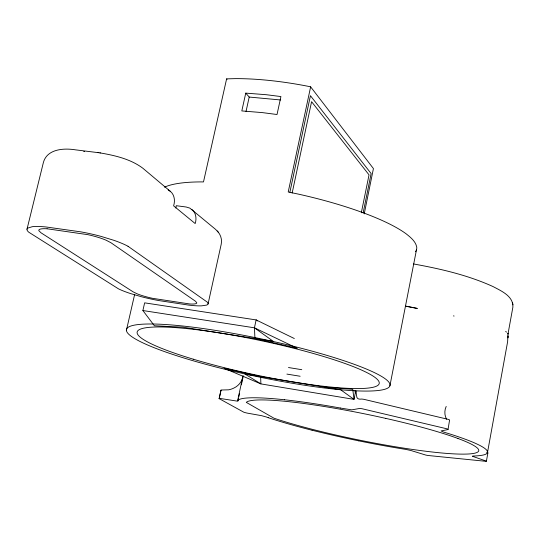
<?xml version="1.0" encoding="UTF-8"?>
<svg xmlns="http://www.w3.org/2000/svg" width="540" height="540" viewBox="0 0 540 540"><rect width="100%" height="100%" fill="white"/><g stroke="black" fill="none" stroke-linecap="round" stroke-linejoin="round"><path stroke-width="0.81" d="M507.944 336.406L507.87 337.912L508.093 333.187L507.978 334.098L512.892 307.105C513.479 296.129 501.188 290.912 493.101 286.598C467.883 275.123 440.64 268.859 413.492 263.945M487.546 452.27L507.627 341.678L507.931 335.799M486.392 461.221L487.897 452.905M358.56 440.809A127.805 14.384 11.5 0 0 405.729 449.388L411.014 450.529L425.588 455.011A5.508 0.574 11.3 0 0 427.862 455.47L486.135 461.342A5.704 0.608 11.1 0 0 486.344 461.126L472.372 456.253L472.986 456.003A127.683 14.371 11.5 0 0 480.742 455.47A127.838 14.391 11.5 0 0 479.264 445.142L476.618 443.867A127.805 14.384 11.5 0 0 453.506 435.152A127.582 14.364 11.5 0 0 443.259 431.966L441.106 430.947L448.031 429.536L449.597 419.958A6.392 0.81 11.1 0 0 448.423 419.418L363.926 399.337A6.426 0.824 11.5 0 0 361.591 399.046C359.269 399.404 356.677 399.094 356.616 395.995A22.964 5.623 -76.7 0 1 356.184 391.621L356.184 391.426M389.914 385.789A134.71 18.873 12 0 0 198.011 327.841A134.71 18.873 12 0 0 186.773 358.87A134.71 18.873 12 0 0 389.914 385.789L416.488 249.737M355.813 390.461L354.031 399.377L260.874 383.9L224.066 368.213L260.651 376.589L260.874 383.9L244.958 374.004L340.646 389.759L354.031 399.377L352.755 389.333L324.439 387.092M361.314 212.794L369.029 174.866L311.58 101.702L292.154 193.05M363.143 212.942L371.135 173.576L310.433 95.702L289.892 192.152M364.23 213.887L373.424 168.575L310.635 86.839L307.402 86.157A130.761 36.632 12 0 0 235.298 78.631L226.611 78.874L203.492 181.946L201.589 181.906A132.415 29.322 12 0 0 164.518 187.178M237.674 400.511L242.953 375.86M268.272 417.69A11.198 1.208 11.8 0 1 266.605 417.062L261.576 415.672L247.172 413.1A5.582 0.601 11.9 0 1 243.769 412.195L219.166 398.642A5.819 0.655 12 0 1 220.914 398.588L237.134 401.112L237.904 401.004L238.457 398.5M238.802 396.887L239.49 393.667M241.387 384.804L243.284 375.948M254.435 327.814L297.25 348.3L254.941 338.486L254.435 327.814L256.122 319.923L144.639 302.846L142.884 310.534L154.406 325.775L182.851 327.166L273.301 341.368L254.435 327.814L142.884 310.534M310.635 86.839L288.218 191.984L298.688 194.184A132.415 29.322 12 0 1 406.262 233.915C410.582 237.371 415.469 241.191 416.705 246.901A132.415 29.322 12 0 1 415.517 251.728M219.166 398.642L220.982 390.204L219.146 398.729M245.754 93.123L241.812 110.923L262.481 112.624L277.027 114.514L280.915 96.566L266.396 94.723L245.754 93.123L249.21 97.052L280.685 99.974M246.011 111.53L249.21 97.052M208.062 303.932L221.184 244.364C222.197 240.017 220.934 235.278 218.052 231.896M175.784 208.028L176.31 205.706L186.212 207.016L189.871 208.136L215.609 229.399L218.612 232.571M126.401 330.332L134.676 294.314M27 229.25L43.308 162.817C46.784 148.885 63.916 147.947 75.546 149.85L98.138 152.638M242.676 378.007C241.292 382.381 238.1 386.113 233.908 388.037A20.54 19.035 -58.7 0 1 228.569 389.826L221.866 389.995A5.812 0.682 12.1 0 0 221.069 390.326M446.195 406.445C444.292 410.434 444.393 415.422 446.587 419.263M487.35 453.067L487.647 453.04A5.704 0.634 11 0 0 487.856 452.81L486.601 452.23M99.907 152.874C114.831 155.432 130.444 158.963 142.796 168.19L170.357 191.363C174.596 194.825 175.237 200.9 173.61 205.835L195.183 223.56C196.763 218.774 196.074 212.888 191.977 209.534M97.47 152.55L100.46 152.948M288.482 367.538L301.779 369.691M286.902 374.092L300.146 376.252M405.547 306.187L417.339 308.435L406.215 306.18M340.362 408.044L351.769 409.86L359.728 408.443A6.433 0.79 11.5 0 1 362.063 408.74L446.675 428.753A6.399 0.769 11.2 0 1 447.856 429.28L448.031 429.536M453.438 315.893L454.1 316.035M385.789 418.399L379.019 416.894A118.888 13.379 11.5 0 0 351.608 411.298L344.763 410.022A118.888 13.379 11.5 0 0 318.418 405.581L312.154 404.642A119.097 13.399 11.5 0 0 294.604 402.32L289.211 401.72A118.888 13.379 11.5 0 0 270.392 400.174L266.429 400.005A118.888 13.379 11.5 0 0 253.969 400.228L251.708 400.491A118.618 13.345 11.5 0 0 247.097 401.78L246.274 402.368L274.03 418.23L278.154 419.587A118.597 13.345 11.5 0 0 291.735 423.731L296.649 425.135A118.888 13.379 11.5 0 0 317.817 430.718L323.426 432.101A118.888 13.379 11.5 0 0 346.673 437.427L352.627 438.703A119.117 13.405 11.5 0 0 370.568 442.321L376.529 443.448A118.888 13.379 11.5 0 0 399.924 447.518L405.554 448.402A118.888 13.379 11.5 0 0 426.964 451.386L431.919 451.973A118.888 13.379 11.5 0 0 464.144 454.127L467.033 454.059A118.888 13.379 11.5 0 0 475.538 452.986L476.861 452.52A118.888 13.379 11.5 0 0 478.67 449.881L478.231 449.03A119.104 13.399 11.5 0 0 474.714 446.067L472.811 444.94A118.888 13.379 11.5 0 0 461.612 439.87L457.954 438.48M294.327 338.533L256.122 319.923L257.465 320.915M128.027 246.287L207.495 302.272A38.799 6.392 12.5 0 1 206.55 305.113L201.508 305.856A38.799 6.392 12.5 0 1 188.642 305.1L158.544 300.517A38.678 6.338 12.7 0 1 141.305 296.703L130.653 293.598A38.678 6.338 12.7 0 1 118.409 288.806L28.762 232.2A43.801 7.992 13.3 0 1 27.695 228.123L32.211 226.712A43.801 7.992 13.3 0 1 45.893 226.955L80.548 231.815A43.929 8.08 13.2 0 1 101.034 236.392L113.711 240.26A43.929 8.08 13.2 0 1 128.048 246.287M168.19 189.925L170.357 191.363M505.663 331.358L506.486 332.141M226.611 78.874L227.056 79.373M217.242 230.931L217.782 231.593M237.938 400.916L237.85 400.802A11.786 1.337 12 0 1 237.735 400.397L238.552 399.809A127.805 14.384 11.5 0 1 245.174 398.162A127.899 14.398 11.5 0 1 284.404 399.755M512.595 302.832L512.744 303.635M512.811 304.034L512.966 304.837M355.043 390.508L355.327 392.89M311.985 430.225A127.805 14.384 11.5 0 1 268.252 417.683M284.371 399.742A127.805 14.384 11.5 0 1 340.328 408.024M385.817 418.399A118.888 13.379 11.5 0 1 434.93 430.967L440.12 432.526A118.888 13.379 11.5 0 1 457.947 438.473M358.648 440.822A127.683 14.371 11.5 0 1 312.107 430.238M83.741 151.423A19.44 4.509 13.7 0 1 84.523 151.45M47.095 228.778L45.475 228.704A24.509 4.496 13.4 0 0 38.867 230.708L41.074 232.848L133.157 291.87L137.248 293.861A21.357 3.476 12.6 0 0 152.536 298.323L189.689 303.966A21.438 3.517 12.5 0 0 196.823 302.886L195.588 301.313L110.97 242.75L106.097 240.206A24.597 4.55 13.2 0 0 87.925 234.671L47.095 228.778M193.226 359.181A123.728 17.327 12 0 0 379.181 383.609A123.728 17.327 12 0 0 202.196 330.406A123.728 17.327 12 0 0 193.226 359.181"/></g></svg>
